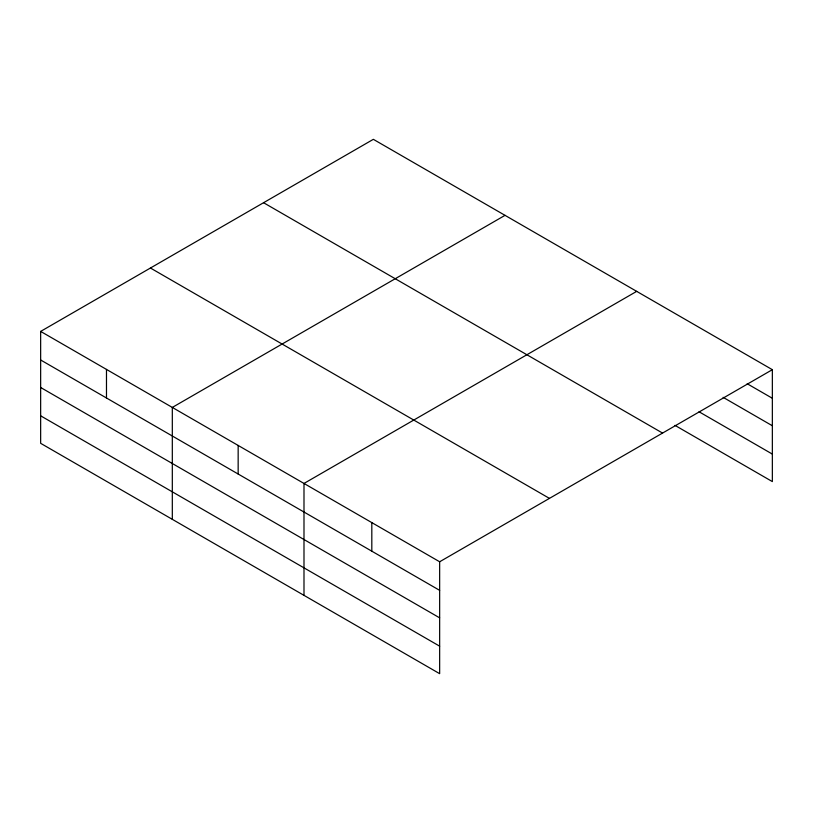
<?xml version="1.0" encoding="UTF-8"?>
<svg xmlns="http://www.w3.org/2000/svg" width="813" height="813" viewBox="0 0 813 813"><rect width="100%" height="100%" fill="white"/><g stroke="black" fill="none" stroke-linecap="round" stroke-linejoin="round"><path stroke-width="1.22" d="M674.983 425.372L772.35 481.591L772.35 369.681L373.35 139.328L40.65 331.409L40.65 443.319L439.65 673.672L439.65 561.773L40.65 331.409M505.025 215.343L172.315 407.425L172.315 519.334M636.691 291.359L303.991 483.45L303.991 595.35M439.65 561.773L772.35 369.681M747.188 383.736L772.35 398.268M723.123 397.333L772.35 425.758M699.048 411.774L772.35 454.091M263.564 202.711L662.554 433.075M150.446 268.026L549.436 498.379M40.65 359.986L439.65 590.35M40.65 387.486L439.65 617.85M40.65 415.819L439.65 646.172M371.815 522.607L371.815 551.184M238.158 445.433L238.158 474.02M106.483 369.417L106.483 397.994"/></g></svg>
